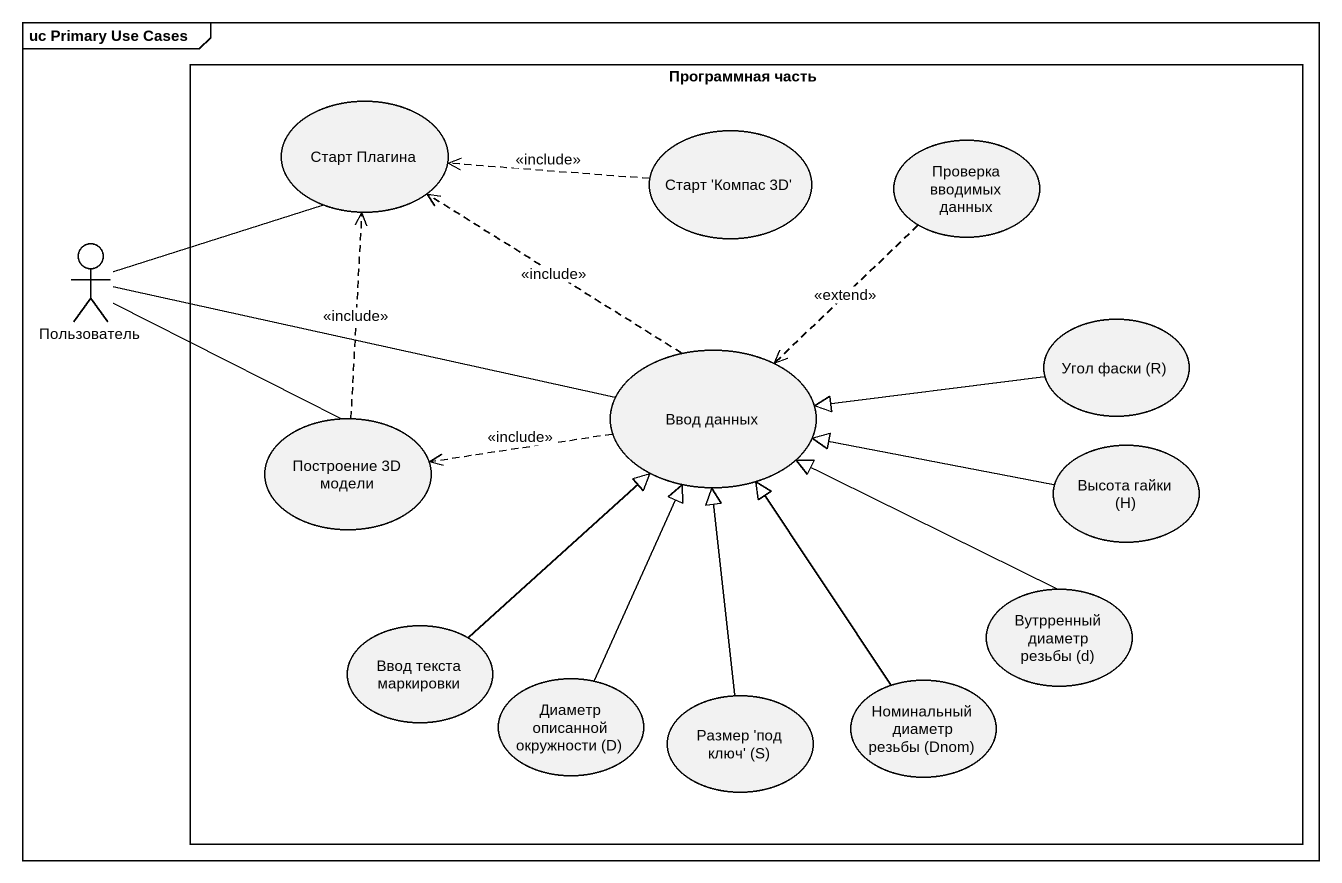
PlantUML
@startuml
mainframe uc Primary Use Cases
rectangle "Программная часть" as Программная_часть {
  usecase "Старт Плагина" as Старт_Плагина
  usecase "Старт 'Компас 3D'" as Старт_Компас_3D
  usecase "Проверка вводимых данных" as Проверка_вводимых_данных
  usecase "Угол фаски (R)" as Угол_фаски_R
  usecase "Ввод данных" as Ввод_данных
  usecase "Построение 3D модели" as Построение_3D_модели
  usecase "Высота гайки (H)" as Высота_гайки_H
  usecase "Вутрренный диаметр резьбы (d)" as Вутрренный_диаметр_резьбы_d
  usecase "Ввод текста маркировки" as Ввод_текста_маркировки
  usecase "Диаметр описанной окружности (D)" as Диаметр_описанной
  usecase "Размер 'под ключ' (S)" as Размер_под_ключ_S
  usecase "Номинальный диаметр резьбы (Dnom)" as Номинальный_диаметр_резьбы
}
actor Пользователь
Старт_Компас_3D .left.> Старт_Плагина : <<include>>
Проверка_вводимых_данных ..> Ввод_данных : <<extend>>
Пользователь -right- Старт_Плагина
Пользователь -right- Ввод_данных
Пользователь -- Построение_3D_модели
Угол_фаски_R -left-|> Ввод_данных
Ввод_данных .up.> Старт_Плагина : <<include>>
Ввод_данных .left.> Построение_3D_модели : <<include>>
Построение_3D_модели .up.> Старт_Плагина : <<include>>
Высота_гайки_H -left-|> Ввод_данных
Вутрренный_диаметр_резьбы_d -up-|> Ввод_данных
Ввод_текста_маркировки -up-|> Ввод_данных
Диаметр_описанной -up-|> Ввод_данных
Размер_под_ключ_S -up-|> Ввод_данных
Номинальный_диаметр_резьбы -up-|> Ввод_данных
@enduml
